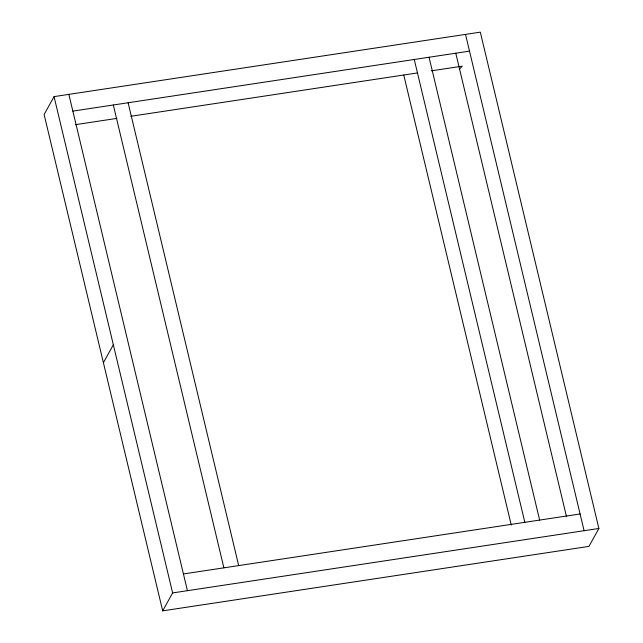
<?xml version="1.0" encoding="UTF-8"?>
<svg xmlns="http://www.w3.org/2000/svg" width="643" height="643" viewBox="0 0 643 643"><rect width="100%" height="100%" fill="white"/><g stroke="black" fill="none" stroke-linecap="round" stroke-linejoin="round"><path stroke-width="0.96" d="M54.052 96.611L44.118 114.534L162.687 610.85L588.948 546.389L598.882 528.466L480.313 32.15L54.052 96.611L172.629 592.926L162.687 610.85M103.402 362.692L113.337 344.769M459.568 69.026L462.317 66.157L431.373 70.834M72.852 111.11L469.511 51.127M75.247 124.694L116.93 118.384M130.826 116.287L417.556 72.924M183.432 573.95L580.082 513.966M172.629 592.926L598.882 528.466M465.508 34.384L584.085 530.7M455.799 53.273L566.523 516.723M429.05 57.243L539.63 520.083M414.253 59.477L524.833 522.325M403.748 75.014L511.265 525.066M128.11 102.751L238.682 565.599M113.305 104.994L223.885 567.833M68.849 94.376L187.426 590.684"/></g></svg>
